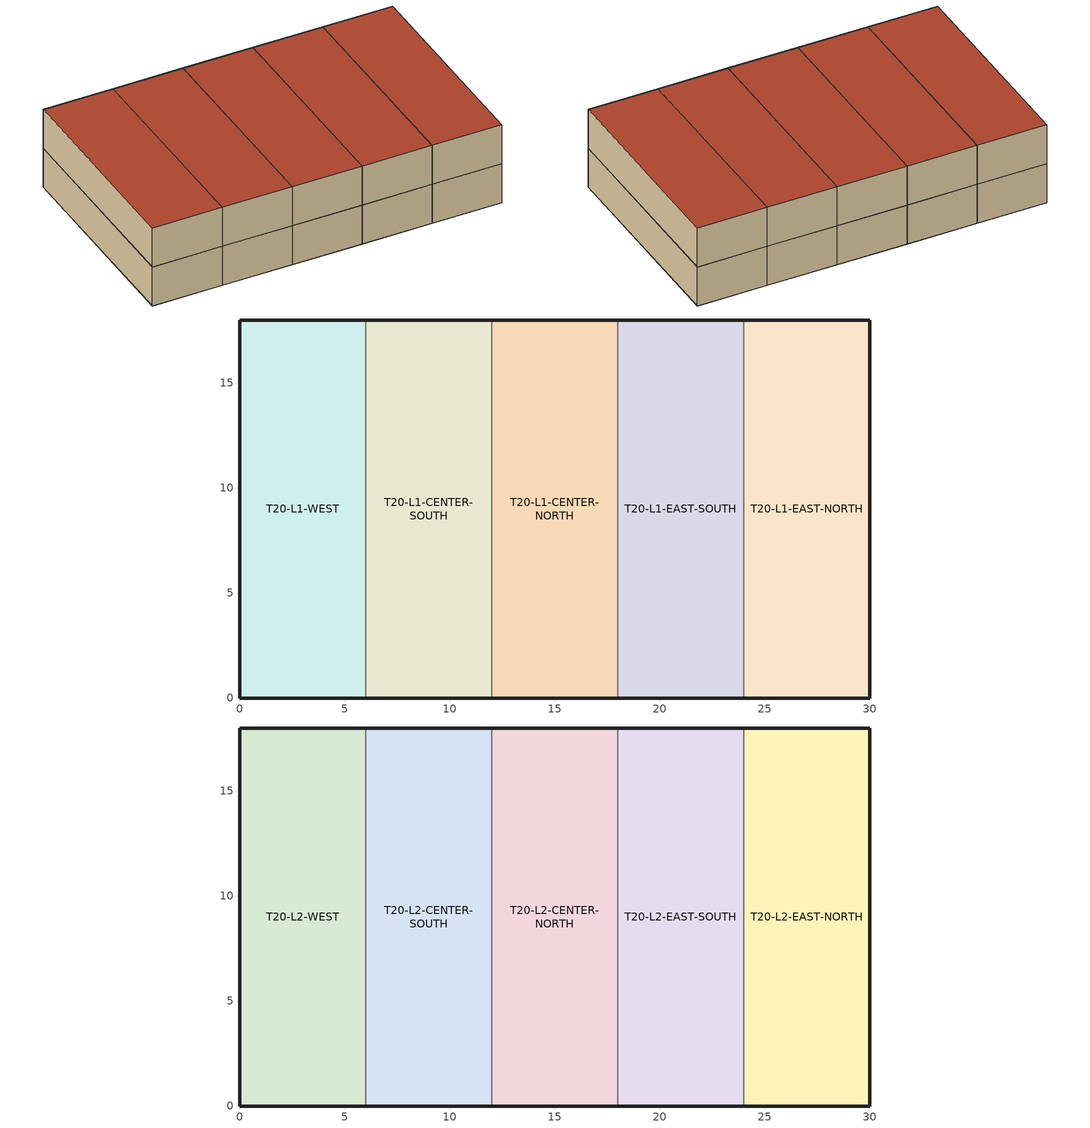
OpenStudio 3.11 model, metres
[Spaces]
T20-L1-WEST
 floor ground: 0,0 6,0 6,18 0,18 z0
 wall outside: 6,0 0,0 0,18 6,18 z0:3.6
 wall to T20-L1-CENTER-SOUTH: 6,18 6,0 z0:3.6
T20-L1-CENTER-SOUTH
 floor ground: 6,0 12,0 12,18 6,18 z0
 wall outside: 12,0 6,0 / 6,18 12,18 z0:3.6
 wall to T20-L1-CENTER-NORTH: 12,18 12,0 z0:3.6
T20-L1-CENTER-NORTH
 floor ground: 12,0 18,0 18,18 12,18 z0
 wall outside: 18,0 12,0 / 12,18 18,18 z0:3.6
 wall to T20-L1-EAST-SOUTH: 18,18 18,0 z0:3.6
T20-L1-EAST-SOUTH
 floor ground: 18,0 24,0 24,18 18,18 z0
 wall outside: 24,0 18,0 / 18,18 24,18 z0:3.6
 wall to T20-L1-EAST-NORTH: 24,18 24,0 z0:3.6
T20-L1-EAST-NORTH
 floor ground: 24,0 30,0 30,18 24,18 z0
 wall outside: 24,18 30,18 30,0 24,0 z0:3.6
T20-L2-WEST
 floor to T20-L1-WEST: 0,0 6,0 6,18 0,18 z3.6
 wall outside: 6,0 0,0 0,18 6,18 z3.6:7.2
 wall to T20-L2-CENTER-SOUTH: 6,18 6,0 z3.6:7.2
 roof outside: 0,18 6,18 6,0 0,0 z7.2
T20-L2-CENTER-SOUTH
 floor to T20-L1-CENTER-SOUTH: 6,0 12,0 12,18 6,18 z3.6
 wall outside: 12,0 6,0 / 6,18 12,18 z3.6:7.2
 wall to T20-L2-CENTER-NORTH: 12,18 12,0 z3.6:7.2
 roof outside: 6,18 12,18 12,0 6,0 z7.2
T20-L2-CENTER-NORTH
 floor to T20-L1-CENTER-NORTH: 12,0 18,0 18,18 12,18 z3.6
 wall outside: 18,0 12,0 / 12,18 18,18 z3.6:7.2
 wall to T20-L2-EAST-SOUTH: 18,18 18,0 z3.6:7.2
 roof outside: 12,18 18,18 18,0 12,0 z7.2
T20-L2-EAST-SOUTH
 floor to T20-L1-EAST-SOUTH: 18,0 24,0 24,18 18,18 z3.6
 wall outside: 24,0 18,0 / 18,18 24,18 z3.6:7.2
 wall to T20-L2-EAST-NORTH: 24,18 24,0 z3.6:7.2
 roof outside: 18,18 24,18 24,0 18,0 z7.2
T20-L2-EAST-NORTH
 floor to T20-L1-EAST-NORTH: 24,0 30,0 30,18 24,18 z3.6
 wall outside: 24,18 30,18 30,0 24,0 z3.6:7.2
 roof outside: 24,18 30,18 30,0 24,0 z7.2
[Building]
CLI Campus Capstone
[BuildingStory]
Name | Nominal Z Coordinate {m}
01_CAMPUS | 0
02_CAMPUS | 3.6
[ThermalZone] Use Ideal Air Loads=No
T20-L1-WEST Zone; T20-L1-CENTER-SOUTH Zone; T20-L1-CENTER-NORTH Zone; T20-L1-EAST-SOUTH Zone; T20-L1-EAST-NORTH Zone; T20-L2-WEST Zone; T20-L2-CENTER-SOUTH Zone; T20-L2-CENTER-NORTH Zone; T20-L2-EAST-SOUTH Zone; T20-L2-EAST-NORTH Zone
[Sizing:Zone] Zone Cooling Design Supply Air Temperature Input Method=SupplyAirTemperature; Zone Cooling Design Supply Air Temperature {C}=14; Zone Cooling Design Supply Air Temperature Difference {deltaC}=11.11; Zone Heating Design Supply Air Temperature Input Method=SupplyAirTemperature; Zone Heating Design Supply Air Temperature {C}=40; Zone Heating Design Supply Air Temperature Difference {deltaC}=11.11; Zone Cooling Design Supply Air Humidity Ratio {kg-H2O/kg-air}=0.0085; Zone Heating Design Supply Air Humidity Ratio {kg-H2O/kg-air}=0.008; Cooling Design Air Flow Method=DesignDay; Heating Design Air Flow Method=DesignDay; Account for Dedicated Outdoor Air System=No; Dedicated Outdoor Air System Control Strategy=NeutralSupplyAir; Dedicated Outdoor Air Low Setpoint Temperature for Design {C}=autosize; Dedicated Outdoor Air High Setpoint Temperature for Design {C}=autosize; Zone Load Sizing Method=Sensible Load Only No Latent Load; Zone Latent Cooling Design Supply Air Humidity Ratio Input Method=HumidityRatioDifference; Zone Cooling Design Supply Air Humidity Ratio Difference {kgWater/kgDryAir}=0.005; Zone Latent Heating Design Supply Air Humidity Ratio Input Method=HumidityRatioDifference; Zone Humidification Design Supply Air Humidity Ratio Difference {kgWater/kgDryAir}=0.005; Sizing Option=Coincident; Heating Coil Sizing Method=None; Maximum Heating Capacity To Cooling Load Sizing Ratio {W/W}=1
T20-L1-WEST Zone; T20-L1-CENTER-SOUTH Zone; T20-L1-CENTER-NORTH Zone; T20-L1-EAST-SOUTH Zone; T20-L1-EAST-NORTH Zone; T20-L2-WEST Zone; T20-L2-CENTER-SOUTH Zone; T20-L2-CENTER-NORTH Zone; T20-L2-EAST-SOUTH Zone; T20-L2-EAST-NORTH Zone
[Space] Part of Total Floor Area=Yes
Name | Building Story | Thermal Zone
T20-L1-WEST | 01_CAMPUS | T20-L1-WEST Zone
T20-L1-CENTER-SOUTH | 01_CAMPUS | T20-L1-CENTER-SOUTH Zone
T20-L1-CENTER-NORTH | 01_CAMPUS | T20-L1-CENTER-NORTH Zone
T20-L1-EAST-SOUTH | 01_CAMPUS | T20-L1-EAST-SOUTH Zone
T20-L1-EAST-NORTH | 01_CAMPUS | T20-L1-EAST-NORTH Zone
T20-L2-WEST | 02_CAMPUS | T20-L2-WEST Zone
T20-L2-CENTER-SOUTH | 02_CAMPUS | T20-L2-CENTER-SOUTH Zone
T20-L2-CENTER-NORTH | 02_CAMPUS | T20-L2-CENTER-NORTH Zone
T20-L2-EAST-SOUTH | 02_CAMPUS | T20-L2-EAST-SOUTH Zone
T20-L2-EAST-NORTH | 02_CAMPUS | T20-L2-EAST-NORTH Zone
